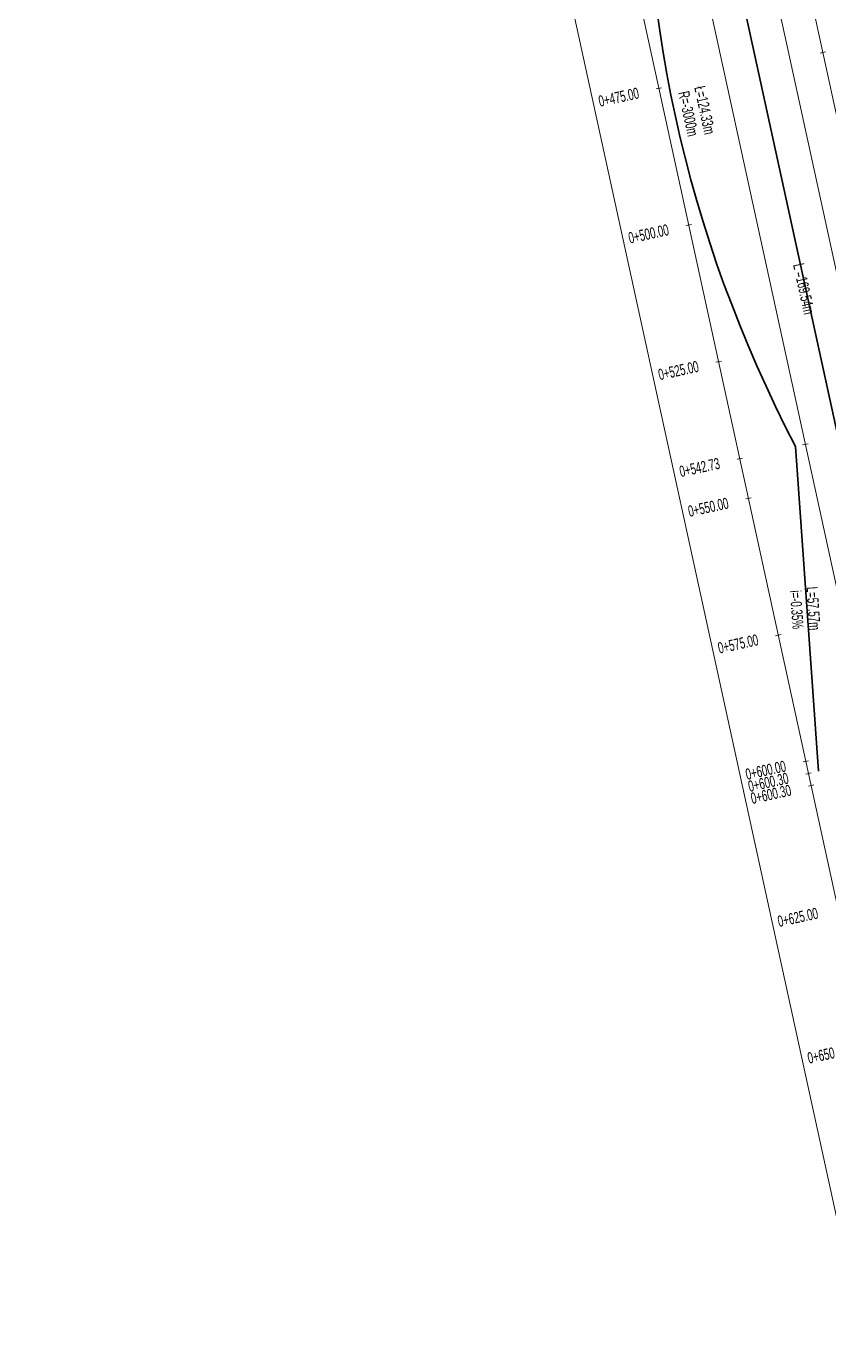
# Model space of a CAD drawing. Header units: metres. Extents: x 8416582 to 8417409, y 5771873 to 5772737.
# Drawn here: x 8416900.7 to 8417044.1, y 5771873.9 to 5772107.4 of the extents above; entities that cross this region are included whole.
import ezdxf
from ezdxf.enums import TextEntityAlignment as Align

# ---------------------------------------------------------------- set-up
doc = ezdxf.new("R2010")
doc.units = ezdxf.units.M
doc.linetypes.add('( Dashdot )', pattern=[1.001, 0.5, -0.25, 0.001, -0.25])
for name, color, linetype, lineweight in [('AII_D_opisy', 7, 'Continuous', 15), ('AII_D_opisy_grube', 7, 'Continuous', 35), ('PROFIL_ramka', 7, 'Continuous', 15), ('PROFIL_znaczniki', 7, 'Continuous', 5)]:
    doc.layers.add(name, color=color, linetype=linetype, lineweight=lineweight)
doc.layers.add('AII_M_opis', color=1, linetype='Continuous')
doc.layers.add('AII_M_pomoc', color=30, linetype='Continuous', plot=False)
doc.styles.add('Style-cdmsimpl', font='CDMSIMPL.shx')

# ---------------------------------------------------------------- blocks, each defined once
blk = doc.blocks.new('A$C28d39659')
at = {"layer": 'AII_D_opisy', "color": 8, "linetype": '( Dashdot )', "lineweight": 5, "flags": 128}
blk.add_lwpolyline([(52, 30), (752, 30)], dxfattribs=at)
at = {"layer": 'AII_D_opisy_grube', "color": 8, "flags": 128}
blk.add_lwpolyline([(52, 30), (58.26, 30), (58.26, 30), (83.26, 33), (83.26, 33), (174.24, 33), (174.24, 33), (199.24, 30), (199.24, 30), (363.09, 30), (363.09, 30), (383.09, 27), (383.09, 27), (462.76, 27), (462.76, 27), (482.76, 30), (482.76, 30), (652.3, 30)], dxfattribs=at)
at = {"layer": 'AII_D_opisy_grube', "color": 1, "flags": 128}
for points in [[(513.14, 14.62), (517.02, 14.33), (520.91, 14.1), (524.79, 13.93), (528.68, 13.83), (536.45, 13.83), (540.33, 13.93), (544.22, 14.1), (548.1, 14.33), (551.99, 14.62), (555.88, 14.98), (559.76, 15.41), (563.65, 15.9), (567.53, 16.46), (571.42, 17.08), (575.3, 17.77), (579.19, 18.53), (583.07, 19.35), (586.96, 20.23), (590.84, 21.18), (594.73, 22.2)], [(594.73, 22.2), (652.3, 13.8)]]:
    blk.add_lwpolyline(points, dxfattribs=at)
at = {"layer": 'PROFIL_ramka'}
for points in [[(52, 56), (752, 56), (752, 64), (52, 64)], [(52, 48), (752, 48), (752, 56), (52, 56)], [(52, 42), (752, 42), (752, 48), (52, 48)], [(52, 36), (752, 36), (752, 42), (52, 42)], [(52, 24), (752, 24), (752, 36), (52, 36)], [(52, 12), (752, 12), (752, 24), (52, 24)], [(52, 0), (752, 0), (752, 12), (52, 12)]]:
    blk.add_3dface(points, dxfattribs=at)
at = {"layer": 'PROFIL_znaczniki', "flags": 128}
for points in [[(527, 41.5), (527, 42.5)], [(594.73, 23.5), (594.73, 24.5)], [(527, 11.5), (527, 12.5)], [(552, 11.5), (552, 12.5)], [(577, 11.5), (577, 12.5)], [(594.73, 11.5), (594.73, 12.5)], [(602, 11.5), (602, 12.5)], [(627, 11.5), (627, 12.5)], [(650.1, 11.5), (650.1, 12.5)], [(652.3, 11.5), (652.3, 12.5)], [(654.5, 11.5), (654.5, 12.5)]]:
    blk.add_lwpolyline(points, dxfattribs=at)
at = {"layer": 'AII_D_opisy', "style": 'Style-cdmsimpl', "width": 0.65}
for s, p in [('0+475.00', (527, 1)), ('0+500.00', (552, 1)), ('0+525.00', (577, 1)), ('0+542.73', (594.73, 1)), ('0+550.00', (602, 1)), ('0+575.00', (627, 1)), ('0+600.00', (650.1, 1)), ('0+600.30', (652.3, 1)), ('0+600.30', (654.5, 1)), ('0+625.00', (677, 1)), ('0+650.00', (702, 1))]:
    blk.add_text(s, height=2, rotation=90, dxfattribs=at).set_placement(p, align=Align.MIDDLE_LEFT)
at = {"layer": 'AII_D_opisy', "char_height": 2, "attachment_point": 5, "line_spacing_factor": 0.9, "style": 'Style-cdmsimpl'}
for s, insert in [('\\H1x;\\W0.65;L =169.54m', (567.53, 29.67)), ('\\H1x;\\W0.65;Ł=124.33m\\PR=-3000m', (532.56, 17.67))]:
    blk.add_mtext(s, dxfattribs=dict(at, insert=insert))
at = {"layer": 'AII_D_opisy', "insert": (623.47, 17.67), "char_height": 2, "attachment_point": 5, "rotation": 351.6985, "line_spacing_factor": 0.9, "style": 'Style-cdmsimpl'}
blk.add_mtext('\\H1x;\\W0.65;L=57.57m\\Pi=-0.35%', dxfattribs=at)
blk = doc.blocks.new('A$C44c9b803')
at = {"layer": 'AII_M_opis', "color": 1, "lineweight": 25}
blk.add_blockref('A$C28d39659', (0, 0), dxfattribs=at)

msp = doc.modelspace()

# ---------------------------------------------------------------- block references
at = {"layer": 'AII_M_pomoc', "lineweight": 25, "rotation": 282.3200789319986}
msp.add_blockref('A$C44c9b803', (8416889.5951, 5772608.5938), dxfattribs=at)

doc.saveas('drawing.dxf')
